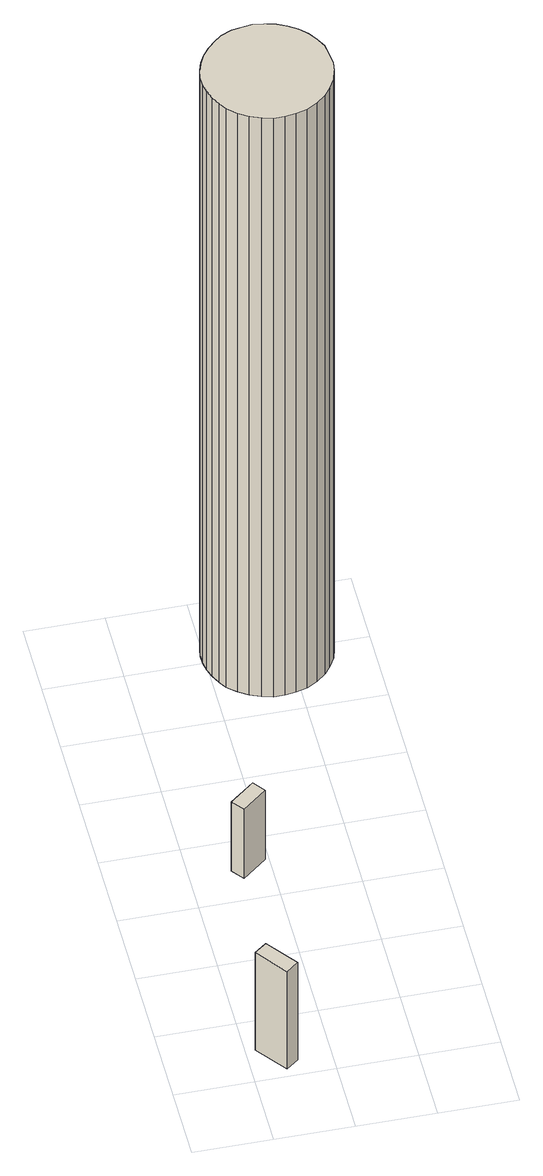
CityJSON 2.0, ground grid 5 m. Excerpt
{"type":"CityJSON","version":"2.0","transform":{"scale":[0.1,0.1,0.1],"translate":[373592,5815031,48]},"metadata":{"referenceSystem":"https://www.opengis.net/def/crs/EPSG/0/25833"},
"CityObjects":{
"building1":{"type":"Building","attributes":{"Gemeindeschluessel":"11000005","BezugspunktDach":"2200","function":"51009_1610","measuredHeight":8.2,"storeysAboveGround":0},"address":[{"country":"Germany","locality":"Berlin"}],"geometry":[{"type":"Solid","lod":"1","boundaries":[[[[0,1,2,3]],[[4,5,6,7]],[[4,7,3,2]],[[5,4,2,1]],[[6,5,1,0]],[[7,6,0,3]]]]}]},
"building2":{"type":"Building","attributes":{"Gemeindeschluessel":"11000005","BezugspunktDach":"2200","function":"51009_1610","measuredHeight":5.81,"storeysAboveGround":0},"address":[{"country":"Germany","locality":"Berlin"}],"geometry":[{"type":"Solid","lod":"1","boundaries":[[[[8,9,10,11]],[[12,13,14,15]],[[12,15,11,10]],[[13,12,10,9]],[[14,13,9,8]],[[15,14,8,11]]]]}]},
"building3":{"type":"Building","attributes":{"Gemeindeschluessel":"11000005","BezugspunktDach":"2200","function":"51001_1008","measuredHeight":48.64,"storeysAboveGround":0},"address":[{"country":"Germany","locality":"Berlin"}],"geometry":[{"type":"Solid","lod":"1","boundaries":[[[[16,17,18,19,20,21,22,23,24,25,26,27,28,29,30,31,32,33,34,35,36,37,38,39,40,41,42,43,44,45,46,47,48,49,50,51]],[[52,53,54,55,56,57,58,59,60,61,62,63,64,65,66,67,68,69,70,71,72,73,74,75,76,77,78,79,80,81,82,83,84,85,86,87]],[[52,87,51,50]],[[53,52,50,49]],[[54,53,49,48]],[[55,54,48,47]],[[56,55,47,46]],[[57,56,46,45]],[[58,57,45,44]],[[59,58,44,43]],[[60,59,43,42]],[[61,60,42,41]],[[62,61,41,40]],[[63,62,40,39]],[[64,63,39,38]],[[65,64,38,37]],[[66,65,37,36]],[[67,66,36,35]],[[68,67,35,34]],[[69,68,34,33]],[[70,69,33,32]],[[71,70,32,31]],[[72,71,31,30]],[[73,72,30,29]],[[74,73,29,28]],[[75,74,28,27]],[[76,75,27,26]],[[77,76,26,25]],[[78,77,25,24]],[[79,78,24,23]],[[80,79,23,22]],[[81,80,22,21]],[[82,81,21,20]],[[83,82,20,19]],[[84,83,19,18]],[[85,84,18,17]],[[86,85,17,16]],[[87,86,16,51]]]]}]}
},
"vertices":[
[20,2,89],[28,8,89],[13,28,89],[5,22,89],[13,28,7],[28,8,7],[20,2,7],[5,22,7],
[31,165,64],[47,178,64],[41,186,64],[25,173,64],[41,186,6],[47,178,6],[31,165,6],[25,173,6],
[49,344,490],[51,338,490],[54,332,490],[57,327,490],[63,322,490],[69,318,490],[76,315,490],[83,313,490],[90,313,490],[97,314,490],[104,316,490],[111,320,490],[117,325,490],[121,330,490],[125,337,490],[127,344,490],[128,351,490],[127,359,490],[126,366,490],[123,372,490],[119,378,490],[114,383,490],[108,387,490],[102,390,490],[95,392,490],[88,393,490],[81,392,490],[75,391,490],[68,388,490],[63,384,490],[58,379,490],[54,374,490],[51,368,490],[49,362,490],[48,356,490],[48,350,490],[48,356,3],[49,362,3],[51,368,3],[54,374,3],[58,379,3],[63,384,3],[68,388,3],[75,391,3],[81,392,3],[88,393,3],[95,392,3],[102,390,3],[108,387,3],[114,383,3],[119,378,3],[123,372,3],[126,366,3],[127,359,3],[128,351,3],[127,344,3],[125,337,3],[121,330,3],[117,325,3],[111,320,3],[104,316,3],[97,314,3],[90,313,3],[83,313,3],[76,315,3],[69,318,3],[63,322,3],[57,327,3],[54,332,3],[51,338,3],[49,344,3],[48,350,3]
]}
